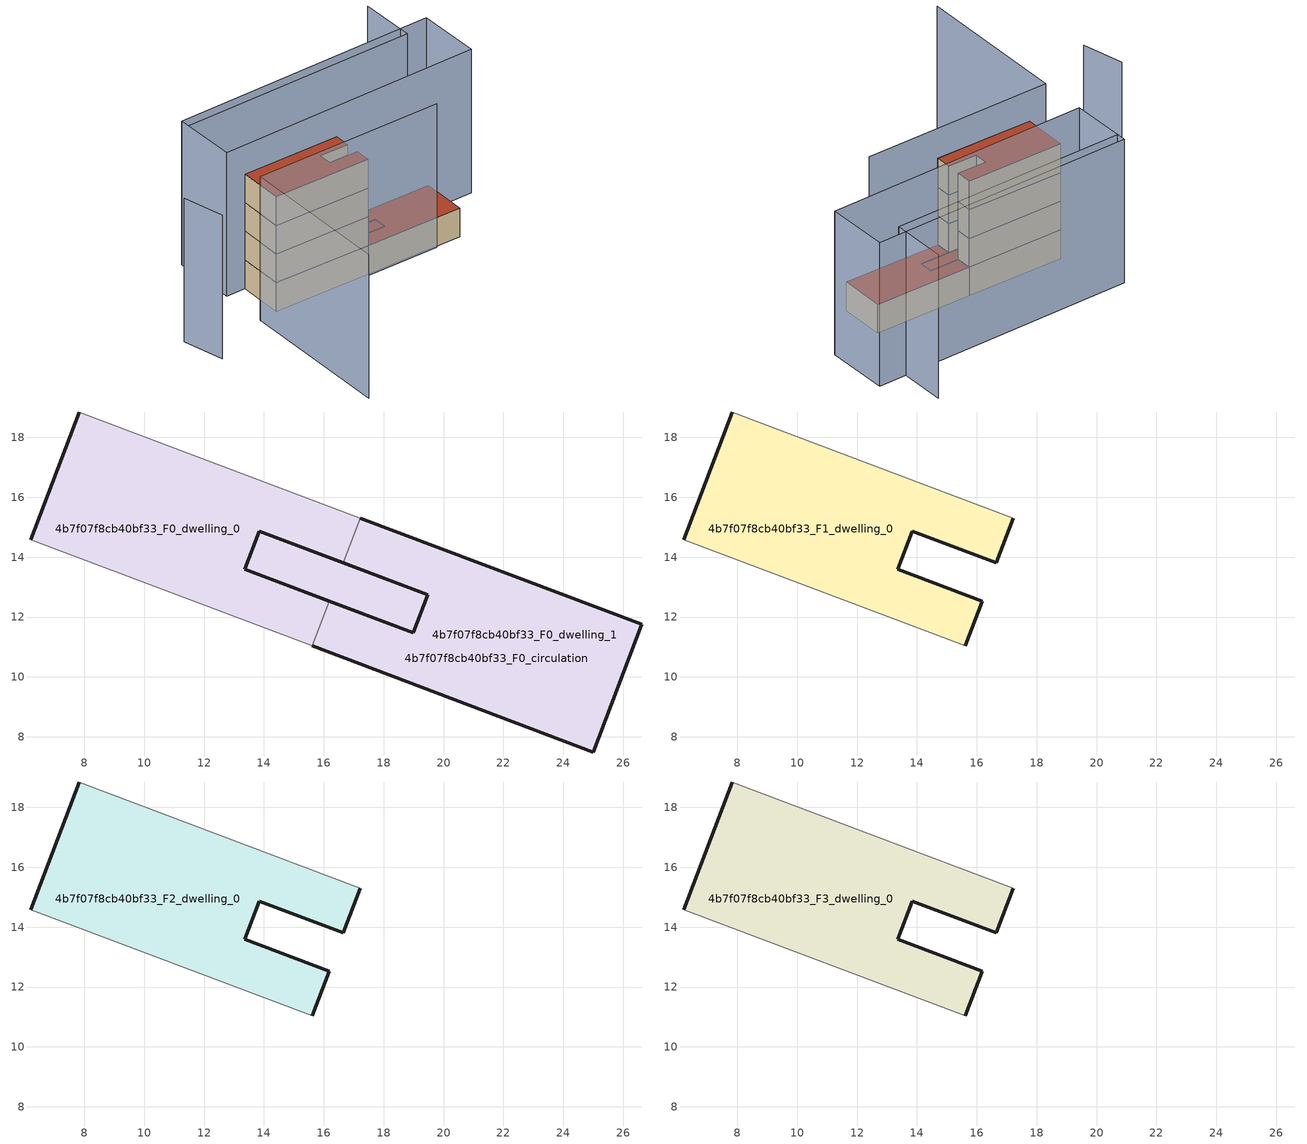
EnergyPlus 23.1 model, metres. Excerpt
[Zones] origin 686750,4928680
4b7f07f8cb40bf33_F0_dwelling_0
 floor ground (EU_floor_Construction): 19.47,12.75 18.99,11.47 16.17,12.53 13.36,13.59 13.84,14.87 16.66,13.81 z0; 17.22,15.31 16.66,13.81 13.84,14.87 13.36,13.59 16.17,12.53 15.61,11.03 6.22,14.57 7.83,18.85 z0
 wall outside (EU_wall_Construction): 16.17,12.53 13.36,13.59 13.84,14.87 16.66,13.81 / 7.83,18.85 6.22,14.57 z0:3
 wall adiabatic (EU_wall_Construction): 6.22,14.57 15.61,11.03 / 17.22,15.31 7.83,18.85 z0:3
 wall to 4b7f07f8cb40bf33_F0_dwelling_1 (EU_wall_Construction): 15.61,11.03 16.17,12.53 / 16.66,13.81 17.22,15.31 z0:3
 roof outside (EU_floor_Construction): 18.99,11.47 19.47,12.75 16.66,13.81 13.84,14.87 13.36,13.59 16.17,12.53 z3
4b7f07f8cb40bf33_F0_dwelling_1
 floor ground (EU_floor_Construction): 19.47,12.75 18.99,11.47 16.17,12.53 13.36,13.59 13.84,14.87 16.66,13.81 z0; 26.61,11.77 25,7.49 15.61,11.03 16.17,12.53 18.99,11.47 19.47,12.75 16.66,13.81 17.22,15.31 z0
 wall outside (EU_wall_Construction): 16.66,13.81 19.47,12.75 18.99,11.47 16.17,12.53 / 15.61,11.03 25,7.49 26.61,11.77 17.22,15.31 z0:3
 roof outside (EU_roof_Construction): 25,7.49 26.61,11.77 17.22,15.31 16.66,13.81 19.47,12.75 18.99,11.47 16.17,12.53 15.61,11.03 z3; 18.99,11.47 19.47,12.75 16.66,13.81 13.84,14.87 13.36,13.59 16.17,12.53 z3
4b7f07f8cb40bf33_F0_circulation
 floor ground (EU_floor_Construction): 19.47,12.75 18.99,11.47 16.17,12.53 13.36,13.59 13.84,14.87 16.66,13.81 z0; 17.22,15.31 16.66,13.81 13.84,14.87 13.36,13.59 16.17,12.53 15.61,11.03 6.22,14.57 7.83,18.85 z0; 26.61,11.77 25,7.49 15.61,11.03 16.17,12.53 18.99,11.47 19.47,12.75 16.66,13.81 17.22,15.31 z0
 wall outside (EU_wall_Construction): 18.99,11.47 19.47,12.75 13.84,14.87 13.36,13.59 18.99,11.47 z0:3
 roof outside (EU_roof_Construction): 17.22,15.31 16.66,13.81 13.84,14.87 13.36,13.59 16.17,12.53 15.61,11.03 6.22,14.57 7.83,18.85 z3; 19.47,12.75 18.99,11.47 16.17,12.53 13.36,13.59 13.84,14.87 16.66,13.81 z3; 26.61,11.77 25,7.49 15.61,11.03 16.17,12.53 18.99,11.47 19.47,12.75 16.66,13.81 17.22,15.31 z3
4b7f07f8cb40bf33_F1_dwelling_0
 floor to 4b7f07f8cb40bf33_F0_dwelling_0 (EU_floor_Construction): 17.22,15.31 16.66,13.81 13.84,14.87 13.36,13.59 16.17,12.53 15.61,11.03 6.22,14.57 7.83,18.85 z3
 wall outside (EU_wall_Construction): 15.61,11.03 16.17,12.53 13.36,13.59 13.84,14.87 16.66,13.81 17.22,15.31 / 7.83,18.85 6.22,14.57 z3:6
 wall adiabatic (EU_wall_Construction): 6.22,14.57 15.61,11.03 / 17.22,15.31 7.83,18.85 z3:6
4b7f07f8cb40bf33_F2_dwelling_0
 floor to 4b7f07f8cb40bf33_F1_dwelling_0 (EU_floor_Construction): 17.22,15.31 16.66,13.81 13.84,14.87 13.36,13.59 16.17,12.53 15.61,11.03 6.22,14.57 7.83,18.85 z6
 wall outside (EU_wall_Construction): 15.61,11.03 16.17,12.53 13.36,13.59 13.84,14.87 16.66,13.81 17.22,15.31 / 7.83,18.85 6.22,14.57 z6:9
 wall adiabatic (EU_wall_Construction): 6.22,14.57 15.61,11.03 / 17.22,15.31 7.83,18.85 z6:9
4b7f07f8cb40bf33_F3_dwelling_0
 floor to 4b7f07f8cb40bf33_F2_dwelling_0 (EU_floor_Construction): 17.22,15.31 16.66,13.81 13.84,14.87 13.36,13.59 16.17,12.53 15.61,11.03 6.22,14.57 7.83,18.85 z9
 wall outside (EU_wall_Construction): 15.61,11.03 16.17,12.53 13.36,13.59 13.84,14.87 16.66,13.81 17.22,15.31 / 7.83,18.85 6.22,14.57 z9:12
 wall adiabatic (EU_wall_Construction): 6.22,14.57 15.61,11.03 / 17.22,15.31 7.83,18.85 z9:12
 roof outside (EU_roof_Construction): 15.61,11.03 16.17,12.53 13.36,13.59 13.84,14.87 16.66,13.81 17.22,15.31 7.83,18.85 6.22,14.57 z12
shading: -1.12,0.28 4.3,15.01 / 4.3,15.01 22.51,8.31 / 32.51,21.81 30.6,16.51 / 30.6,16.51 7.86,24.71 / -2.2,18.77 -2.72,14.49 / 31.51,10.47 5.98,19.58 / 5.98,19.58 8.13,25.6 / 8.13,25.6 33.66,16.49 / 33.66,16.49 31.51,10.47 z0:15
[Building]
EU S2 Campaign: North Axis=0; Terrain=City; Solar Distribution=FullExterior
[Site:Location]
Bologna: Latitude=44.5; Longitude=11.25; Time Zone=1; Elevation=37
[SizingPeriod:WeatherFileDays]
AnnualSizingPeriod: Begin Month=1; Begin Day of Month=1; End Month=12; End Day of Month=31; Day of Week for Start Day=Monday; Use Weather File Daylight Saving Period=No; Use Weather File Rain and Snow Indicators=No
[MATERIAL]
EU_InternalMass_Material: Roughness=MediumRough; Thickness=0.1; Conductivity=1; Density=1800; Specific Heat=900; Thermal Absorptance=0.9; Solar Absorptance=0.7; Visible Absorptance=0.7
[MATERIAL:NOMASS] Roughness=MediumRough; Thermal Absorptance=0.9; Solar Absorptance=0.7; Visible Absorptance=0.7
Name | Thermal Resistance
EU_wall_NoMass | 0.937881
EU_roof_NoMass | 0.548572
EU_floor_NoMass | 0.71348
[CONSTRUCTION]
EU_wall_Construction: EU_wall_NoMass
EU_roof_Construction: EU_roof_NoMass
EU_floor_Construction: EU_floor_NoMass
EU_InternalMass_Construction: EU_InternalMass_Material
[ZONE] Type=1; Multiplier=1; Ceiling Height=autocalculate; Floor Area=autocalculate; Part of Total Floor Area=Yes
Name | Volume
4b7f07f8cb40bf33_F0_dwelling_0 | 149.834
4b7f07f8cb40bf33_F1_dwelling_0 | 125.091
4b7f07f8cb40bf33_F2_dwelling_0; 4b7f07f8cb40bf33_F3_dwelling_0 | 125.092
4b7f07f8cb40bf33_F0_dwelling_1 | 149.837
4b7f07f8cb40bf33_F0_circulation | 274.926
[INTERNALMASS] Construction=EU_InternalMass_Construction
Name | Zone or ZoneList | Surface Area
4b7f07f8cb40bf33_F0_dwelling_0_EU_InternalMass | 4b7f07f8cb40bf33_F0_dwelling_0 | 41.6974
4b7f07f8cb40bf33_F0_dwelling_1_EU_InternalMass | 4b7f07f8cb40bf33_F0_dwelling_1 | 41.6974
4b7f07f8cb40bf33_F1_dwelling_0_EU_InternalMass | 4b7f07f8cb40bf33_F1_dwelling_0 | 91.6414
4b7f07f8cb40bf33_F2_dwelling_0_EU_InternalMass | 4b7f07f8cb40bf33_F2_dwelling_0 | 91.6414
4b7f07f8cb40bf33_F3_dwelling_0_EU_InternalMass | 4b7f07f8cb40bf33_F3_dwelling_0 | 91.6414
[OTHEREQUIPMENT] Fuel Type=Electricity; Design Level Calculation Method=Watts/Area; Power per Zone Floor Area=1; Fraction Latent=0; Fraction Radiant=0; Fraction Lost=0; Carbon Dioxide Generation Rate=0; EndUse Subcategory=EU_Step8_InternalGains
Name | Zone or ZoneList or Space or SpaceList | Schedule
EU_Step8_InternalGain_4b7f07f8cb40bf33_F0_dwelling_0_f000 | 4b7f07f8cb40bf33_F0_dwelling_0 | EU_Step8_GainSchedule_4b7f07f8cb40bf33_F0_dwelling_0_f000
EU_Step8_InternalGain_4b7f07f8cb40bf33_F0_dwelling_1_f000 | 4b7f07f8cb40bf33_F0_dwelling_1 | EU_Step8_GainSchedule_4b7f07f8cb40bf33_F0_dwelling_1_f000
EU_Step8_InternalGain_4b7f07f8cb40bf33_F1_dwelling_0_f000 | 4b7f07f8cb40bf33_F1_dwelling_0 | EU_Step8_GainSchedule_4b7f07f8cb40bf33_F1_dwelling_0_f000
EU_Step8_InternalGain_4b7f07f8cb40bf33_F2_dwelling_0_f000 | 4b7f07f8cb40bf33_F2_dwelling_0 | EU_Step8_GainSchedule_4b7f07f8cb40bf33_F2_dwelling_0_f000
EU_Step8_InternalGain_4b7f07f8cb40bf33_F3_dwelling_0_f000 | 4b7f07f8cb40bf33_F3_dwelling_0 | EU_Step8_GainSchedule_4b7f07f8cb40bf33_F3_dwelling_0_f000
[ZONEINFILTRATION:DESIGNFLOWRATE]
EU_Circulation_Infiltration_4b7f07f8cb40bf33_F0_circulation: Zone or ZoneList or Space or SpaceList=4b7f07f8cb40bf33_F0_circulation; Schedule=EU_AlwaysOn; Design Flow Rate Calculation Method=Flow/Area; Flow Rate per Floor Area=0.0005; Constant Term Coefficient=1; Temperature Term Coefficient=0; Velocity Term Coefficient=0; Velocity Squared Term Coefficient=0
[ZONEVENTILATION:DESIGNFLOWRATE] Schedule=EU_AlwaysOn; Design Flow Rate Calculation Method=AirChanges/Hour; Air Changes per Hour=0.687892; Ventilation Type=Natural; Fan Pressure Rise=0; Fan Total Efficiency=1; Constant Term Coefficient=1; Temperature Term Coefficient=0; Velocity Term Coefficient=0; Velocity Squared Term Coefficient=0; Minimum Indoor Temperature=-100; Maximum Indoor Temperature=100; Delta Temperature=-100; Minimum Outdoor Temperature=-100; Maximum Outdoor Temperature=100; Maximum Wind Speed=40
Name | Zone or ZoneList or Space or SpaceList
EU_ConstantAir_4b7f07f8cb40bf33_F0_dwelling_0 | 4b7f07f8cb40bf33_F0_dwelling_0
EU_ConstantAir_4b7f07f8cb40bf33_F0_dwelling_1 | 4b7f07f8cb40bf33_F0_dwelling_1
EU_ConstantAir_4b7f07f8cb40bf33_F1_dwelling_0 | 4b7f07f8cb40bf33_F1_dwelling_0
EU_ConstantAir_4b7f07f8cb40bf33_F2_dwelling_0 | 4b7f07f8cb40bf33_F2_dwelling_0
EU_ConstantAir_4b7f07f8cb40bf33_F3_dwelling_0 | 4b7f07f8cb40bf33_F3_dwelling_0
[HVACTEMPLATE:THERMOSTAT] Constant Heating Setpoint=20; Constant Cooling Setpoint=50
EU_HeatOnly_4b7f07f8cb40bf33_F0_dwelling_0; EU_HeatOnly_4b7f07f8cb40bf33_F0_dwelling_1; EU_HeatOnly_4b7f07f8cb40bf33_F1_dwelling_0; EU_HeatOnly_4b7f07f8cb40bf33_F2_dwelling_0; EU_HeatOnly_4b7f07f8cb40bf33_F3_dwelling_0
[HVACTEMPLATE:ZONE:IDEALLOADSAIRSYSTEM] System Availability Schedule=EU_AlwaysOn; Maximum Heating Supply Air Temperature=50; Minimum Cooling Supply Air Temperature=13; Maximum Heating Supply Air Humidity Ratio=0.0156; Minimum Cooling Supply Air Humidity Ratio=0.0077; Heating Limit=NoLimit; Cooling Limit=NoLimit; Heating Availability Schedule=EU_AlwaysOn; Cooling Availability Schedule=EU_CoolingOff; Dehumidification Control Type=ConstantSensibleHeatRatio; Cooling Sensible Heat Ratio=0.7; Dehumidification Setpoint=60; Humidification Control Type=None; Humidification Setpoint=30; Outdoor Air Method=None; Outdoor Air Flow Rate per Person=0.00944; Outdoor Air Flow Rate per Zone Floor Area=0; Outdoor Air Flow Rate per Zone=0; Demand Controlled Ventilation Type=None; Outdoor Air Economizer Type=NoEconomizer; Heat Recovery Type=None; Sensible Heat Recovery Effectiveness=0.7; Latent Heat Recovery Effectiveness=0.65
Name | Template Thermostat
4b7f07f8cb40bf33_F0_dwelling_0 | EU_HeatOnly_4b7f07f8cb40bf33_F0_dwelling_0
4b7f07f8cb40bf33_F0_dwelling_1 | EU_HeatOnly_4b7f07f8cb40bf33_F0_dwelling_1
4b7f07f8cb40bf33_F1_dwelling_0 | EU_HeatOnly_4b7f07f8cb40bf33_F1_dwelling_0
4b7f07f8cb40bf33_F2_dwelling_0 | EU_HeatOnly_4b7f07f8cb40bf33_F2_dwelling_0
4b7f07f8cb40bf33_F3_dwelling_0 | EU_HeatOnly_4b7f07f8cb40bf33_F3_dwelling_0
[SIZING:ZONE] Zone Cooling Design Supply Air Temperature Input Method=SupplyAirTemperature; Zone Cooling Design Supply Air Temperature=13; Zone Heating Design Supply Air Temperature Input Method=SupplyAirTemperature; Zone Heating Design Supply Air Temperature=50; Zone Cooling Design Supply Air Humidity Ratio=0.008; Zone Heating Design Supply Air Humidity Ratio=0.008; Cooling Design Air Flow Method=DesignDay; Cooling Design Air Flow Rate=0; Cooling Minimum Air Flow per Zone Floor Area=0.000762; Cooling Minimum Air Flow=0; Cooling Minimum Air Flow Fraction=0.2; Heating Design Air Flow Method=DesignDay; Heating Design Air Flow Rate=0; Heating Maximum Air Flow per Zone Floor Area=0.002032; Heating Maximum Air Flow=0.141576; Heating Maximum Air Flow Fraction=0.3; Account for Dedicated Outdoor Air System=No; Dedicated Outdoor Air System Control Strategy=NeutralSupplyAir; Dedicated Outdoor Air Low Setpoint Temperature for Design=autosize; Dedicated Outdoor Air High Setpoint Temperature for Design=autosize; Zone Load Sizing Method=Sensible Load Only No Latent Load; Zone Latent Cooling Design Supply Air Humidity Ratio Input Method=HumidityRatioDifference; Zone Cooling Design Supply Air Humidity Ratio Difference=0.005; Zone Latent Heating Design Supply Air Humidity Ratio Input Method=HumidityRatioDifference; Zone Humidification Design Supply Air Humidity Ratio Difference=0.005
4b7f07f8cb40bf33_F0_dwelling_0; 4b7f07f8cb40bf33_F0_dwelling_1; 4b7f07f8cb40bf33_F1_dwelling_0; 4b7f07f8cb40bf33_F2_dwelling_0; 4b7f07f8cb40bf33_F3_dwelling_0
[SCHEDULE:CONSTANT]
Name | Hourly Value
EU_AlwaysOn | 1
EU_CoolingOff | 0
[SCHEDULE:FILE] Column Number=1; Rows to Skip at Top=0; Number of Hours of Data=8760; Column Separator=Comma; Interpolate to Timestep=No; Minutes per Item=60; Adjust Schedule for Daylight Savings=Yes
Name | File
EU_Step8_GainSchedule_4b7f07f8cb40bf33_F0_dwelling_0_f000 | ../../schedules/4b7f07f8cb40bf33/4b7f07f8cb40bf33_F0_dwelling_0_f000_gain.csv
EU_Step8_GainSchedule_4b7f07f8cb40bf33_F0_dwelling_1_f000 | ../../schedules/4b7f07f8cb40bf33/4b7f07f8cb40bf33_F0_dwelling_1_f000_gain.csv
EU_Step8_GainSchedule_4b7f07f8cb40bf33_F1_dwelling_0_f000 | ../../schedules/4b7f07f8cb40bf33/4b7f07f8cb40bf33_F1_dwelling_0_f000_gain.csv
EU_Step8_GainSchedule_4b7f07f8cb40bf33_F2_dwelling_0_f000 | ../../schedules/4b7f07f8cb40bf33/4b7f07f8cb40bf33_F2_dwelling_0_f000_gain.csv
EU_Step8_GainSchedule_4b7f07f8cb40bf33_F3_dwelling_0_f000 | ../../schedules/4b7f07f8cb40bf33/4b7f07f8cb40bf33_F3_dwelling_0_f000_gain.csv
